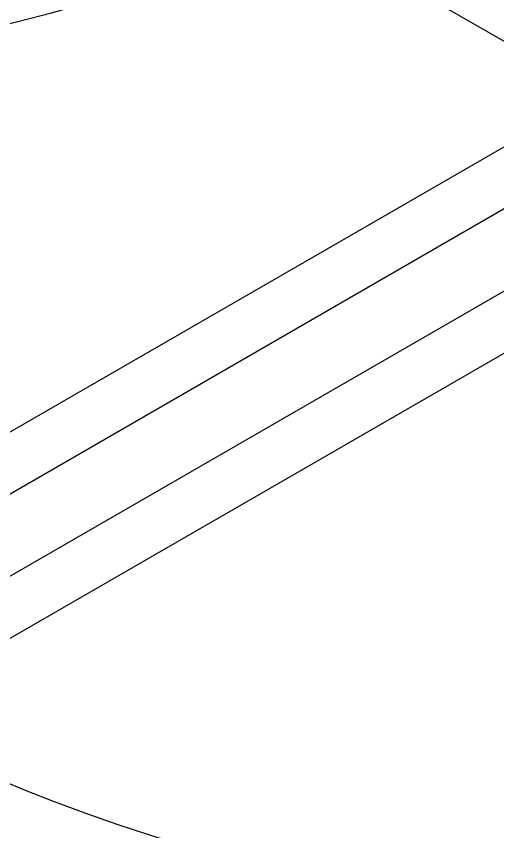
# Model space of a CAD drawing. Header units: millimetres. Extents: x 474.7 to 528.3, y 13.1 to 23.5.
# Drawn here: x 482.1567 to 482.347, y 14.9589 to 15.2814 of the extents above; entities that cross this region are included whole.
import ezdxf

# ---------------------------------------------------------------- set-up
doc = ezdxf.new("R2010")
doc.units = ezdxf.units.MM
doc.header["$LTSCALE"] = 2.5
doc.layers.add('I-AGUA FRIA', color=5, linetype='Continuous')
doc.layers.add('I-ARQ', color=8, linetype='Continuous')

msp = doc.modelspace()

# ---------------------------------------------------------------- linework, layer by layer
at = {"layer": 'I-AGUA FRIA'}
msp.add_line((479.52654, 16.90138, 12.60067), (483.2681, 14.74119, 12.60067), dxfattribs=at)
at = {"layer": 'I-ARQ', "extrusion": (0, 0.816497, 0.57735)}
for p, q in [((481.59626, 14.79495, 10.98409), (482.45186, 15.28893, 10.2855)), ((481.61747, 14.78271, 11.00141), (482.47307, 15.27669, 10.30282)), ((482.50136, 15.26036, 10.32591), (482.07709, 15.01541, 10.67232)), ((482.09831, 15.00316, 10.68964), (482.52257, 15.24811, 10.34323))]:
    msp.add_line(p, q, dxfattribs=at)
for centre in [(-481.91799, -0.96286, 18.4217), (-482.50136, -0.3795, 18.4217)]:
    msp.add_arc(centre, 0.6, 45, 135, dxfattribs=at)

doc.saveas('drawing.dxf')
